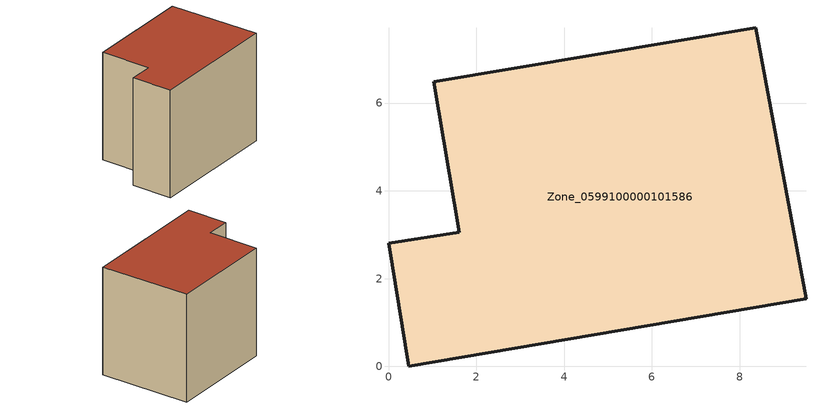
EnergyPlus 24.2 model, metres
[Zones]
Zone_0599100000101586
 floor ground (C_G): 8.36,7.72 9.51,1.54 0.46,0 0,2.81 1.61,3.06 1.03,6.49 z0
 wall outside (C_F): 9.51,1.54 8.36,7.72 1.03,6.49 1.61,3.06 0,2.81 0.46,0 9.51,1.54 z0:7.56
 roof outside (C_R): 0.46,0 9.51,1.54 8.36,7.72 1.03,6.49 1.61,3.06 0,2.81 z7.56
[BUILDING]
Pand.0599100000101586: North Axis=0; Terrain=City; Loads Convergence Tolerance Value=0.04; Temperature Convergence Tolerance Value=0.4; Solar Distribution=FullExterior; Maximum Number of Warmup Days=25; Minimum Number of Warmup Days=1
[Site:Location]
Rotterdam.The.Hague.AP_ZH_NLD Design_Conditions: Latitude=51.96; Longitude=4.45; Time Zone=1; Elevation=-4.5
[SITE:GROUNDTEMPERATURE:BUILDINGSURFACE]
18, 18, 18, 18, 18, 18, 18, 18, 18, 18, 18, 18
[MATERIAL] Thermal Absorptance=0.9; Solar Absorptance=0.7; Visible Absorptance=0.7
Name | Roughness | Thickness | Conductivity | Density | Specific Heat
G.TC.1946 | MediumSmooth | 0.15 | 1 | 540 | 1210
F.TC.1946 | Rough | 0.3 | 0.857143 | 1920 | 840
R.TC.1946 | MediumRough | 0.2 | 0.909091 | 1500 | 1000
[CONSTRUCTION]
C_G: G.TC.1946
C_F: F.TC.1946
C_R: R.TC.1946
[ZONE]
Zone_0599100000101586: Type=1; Multiplier=1; Ceiling Height=Autocalculate; Volume=Autocalculate; Floor Area=autocalculate; Part of Total Floor Area=Yes
[ZONEINFILTRATION:DESIGNFLOWRATE]
Infil_Zone_0599100000101586: Zone or ZoneList or Space or SpaceList=Zone_0599100000101586; Schedule=AlwaysOn; Design Flow Rate Calculation Method=Flow/Area; Flow Rate per Floor Area=0.003; Constant Term Coefficient=1; Temperature Term Coefficient=0; Velocity Term Coefficient=0; Velocity Squared Term Coefficient=0
[HVACTEMPLATE:ZONE:IDEALLOADSAIRSYSTEM]
Zone_0599100000101586: Maximum Heating Supply Air Temperature=50; Minimum Cooling Supply Air Temperature=13; Maximum Heating Supply Air Humidity Ratio=0.0156; Minimum Cooling Supply Air Humidity Ratio=0.0077; Heating Limit=NoLimit; Cooling Limit=NoLimit; Dehumidification Control Type=ConstantSensibleHeatRatio; Cooling Sensible Heat Ratio=0.7; Dehumidification Setpoint=60; Humidification Control Type=None; Humidification Setpoint=30; Outdoor Air Method=None; Outdoor Air Flow Rate per Person=0.00944; Outdoor Air Flow Rate per Zone Floor Area=0; Outdoor Air Flow Rate per Zone=0; Demand Controlled Ventilation Type=None; Outdoor Air Economizer Type=NoEconomizer; Heat Recovery Type=None; Sensible Heat Recovery Effectiveness=0.7; Latent Heat Recovery Effectiveness=0.65
[ZONECONTROL:THERMOSTAT]
ThermostatControl_Zone_0599100000101586: Zone or ZoneList=Zone_0599100000101586; Control Type Schedule=DualSetpointControlType; Control 1=Thermostat_Zone_0599100000101586; Temperature Difference Between Cutout And Setpoint=0
[THERMOSTATSETPOINT:DUALSETPOINT]
Thermostat_Zone_0599100000101586: Heating Setpoint Temperature Schedule=HeatingSetpoint_Zone_0599100000101586; Cooling Setpoint Temperature Schedule=CoolingSetpoint_Zone_0599100000101586
[SCHEDULE:COMPACT]
HeatingSetpoint_Zone_0599100000101586: Through: 12/31, For: AllDays, Until: 24:00, 21
CoolingSetpoint_Zone_0599100000101586: Through: 12/31, For: AllDays, Until: 24:00, 24
DualSetpointControlType: Through: 12/31, For: AllDays, Until: 24:00, 4
AlwaysOn: Through: 12/31, For: AllDays, Until: 24:00, 1
